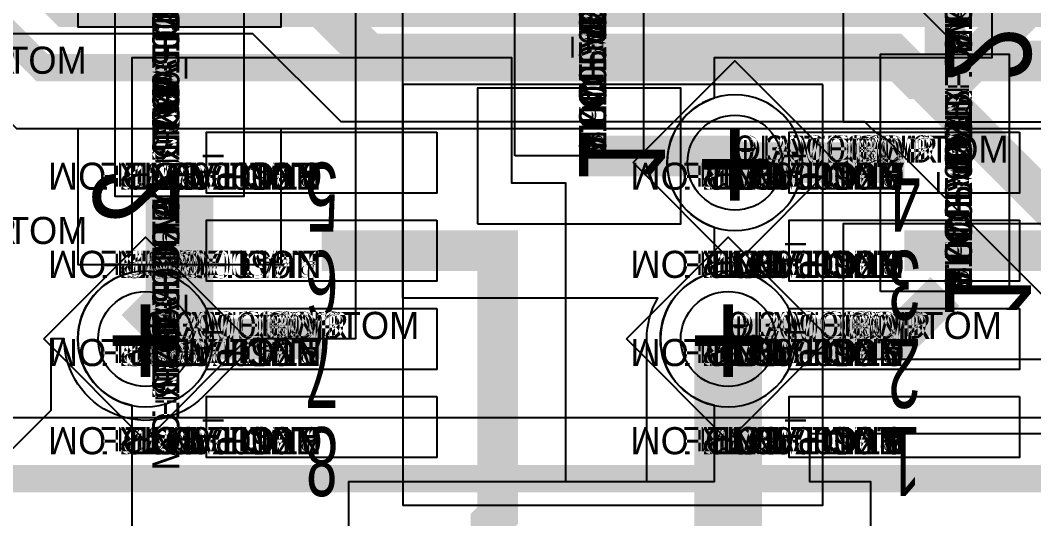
# Model space of a CAD drawing. Extents: x 0 to 323, y 0 to 320.
# Drawn here: x 78.19 to 85.67, y 230.63 to 234.3 of the extents above; entities that cross this region are included whole.
import ezdxf
from ezdxf.enums import TextEntityAlignment as Align

# ---------------------------------------------------------------- set-up
doc = ezdxf.new("R2010")
doc.units = 0
doc.header["$MEASUREMENT"] = 0
doc.layers.get('0').update_dxf_attribs({"linetype": 'CONTINUOUS'})
for name, color, linetype in [('CDN_FIGURES', 7, 'CONTINUOUS'), ('ETCH_BOTTOM', 7, 'CONTINUOUS'), ('ETCH_GND', 3, 'CONTINUOUS'), ('ETCH_INT1', 4, 'CONTINUOUS'), ('ETCH_INT2', 5, 'CONTINUOUS'), ('ETCH_PWR', 6, 'CONTINUOUS'), ('ETCH_TOP', 2, 'CONTINUOUS'), ('MANUFACTURING_NCLEGEND-1-6', 8, 'CONTINUOUS'), ('PACKAGE_GEOMETRY_ASSEMBLY_TOP', 11, 'CONTINUOUS'), ('PACKAGE_GEOMETRY_PIN_NUMBER', 9, 'CONTINUOUS')]:
    doc.layers.add(name, color=color, linetype=linetype)

# ---------------------------------------------------------------- blocks, each defined once
blk = doc.blocks.new('PAD_INFO')
for tag in ['SHAPE_TYPE', 'PAD_HEIGHT', 'PAD_LAYER', 'PAD_TYPE', 'PAD_WIDTH']:
    blk.add_attdef(tag, (0, 0), '', height=0.2)
at = {"flags": 2}
blk.add_attdef('CDN_TYPE', (0, 0), '', height=0.2, dxfattribs=at)
blk = doc.blocks.new('DRILL_INFO')
at = {"flags": 2}
blk.add_attdef('CDN_TYPE', (0, 0), '', height=0.2, dxfattribs=at)
for tag in ['FSHAPE', 'FCHAR', 'DRILL_HEIGHT', 'DIAMETER', 'PLATED', 'DRILL_WIDTH']:
    blk.add_attdef(tag, (0, 0), '', height=0.2)
blk = doc.blocks.new('VIA0700X0300')
at = {"layer": 'ETCH_BOTTOM'}
blk.add_circle((0, 0), 0.35, dxfattribs=at)
at = {"layer": 'ETCH_GND'}
blk.add_circle((0, 0), 0.35, dxfattribs=at)
at = {"layer": 'ETCH_INT1'}
blk.add_circle((0, 0), 0.35, dxfattribs=at)
at = {"layer": 'ETCH_INT2'}
blk.add_circle((0, 0), 0.35, dxfattribs=at)
at = {"layer": 'ETCH_PWR'}
blk.add_circle((0, 0), 0.35, dxfattribs=at)
at = {"layer": 'ETCH_TOP'}
blk.add_circle((0, 0), 0.35, dxfattribs=at)
ref = blk.add_blockref('PAD_INFO', (0, 0))
ref.add_attrib('PAD_LAYER', 'ETCH_TOP', (0, 0), dxfattribs={"height": 0.2})
ref.add_attrib('SHAPE_TYPE', 'NULL', (0, 0), dxfattribs={"height": 0.2})
ref.add_attrib('PAD_TYPE', 'ANTIPAD', (0, 0), dxfattribs={"height": 0.2})
ref.add_attrib('PAD_WIDTH', '0.000000', (0, 0), dxfattribs={"height": 0.2})
ref.add_attrib('PAD_HEIGHT', '0.000000', (0, 0), dxfattribs={"height": 0.2})
ref = blk.add_blockref('PAD_INFO', (0, 0))
ref.add_attrib('PAD_LAYER', 'ETCH_GND', (0, 0), dxfattribs={"height": 0.2})
ref.add_attrib('SHAPE_TYPE', 'NULL', (0, 0), dxfattribs={"height": 0.2})
ref.add_attrib('PAD_TYPE', 'ANTIPAD', (0, 0), dxfattribs={"height": 0.2})
ref.add_attrib('PAD_WIDTH', '0.000000', (0, 0), dxfattribs={"height": 0.2})
ref.add_attrib('PAD_HEIGHT', '0.000000', (0, 0), dxfattribs={"height": 0.2})
ref = blk.add_blockref('PAD_INFO', (0, 0))
ref.add_attrib('PAD_LAYER', 'ETCH_INT1', (0, 0), dxfattribs={"height": 0.2})
ref.add_attrib('SHAPE_TYPE', 'NULL', (0, 0), dxfattribs={"height": 0.2})
ref.add_attrib('PAD_TYPE', 'ANTIPAD', (0, 0), dxfattribs={"height": 0.2})
ref.add_attrib('PAD_WIDTH', '0.000000', (0, 0), dxfattribs={"height": 0.2})
ref.add_attrib('PAD_HEIGHT', '0.000000', (0, 0), dxfattribs={"height": 0.2})
ref = blk.add_blockref('PAD_INFO', (0, 0))
ref.add_attrib('PAD_LAYER', 'ETCH_INT2', (0, 0), dxfattribs={"height": 0.2})
ref.add_attrib('SHAPE_TYPE', 'NULL', (0, 0), dxfattribs={"height": 0.2})
ref.add_attrib('PAD_TYPE', 'ANTIPAD', (0, 0), dxfattribs={"height": 0.2})
ref.add_attrib('PAD_WIDTH', '0.000000', (0, 0), dxfattribs={"height": 0.2})
ref.add_attrib('PAD_HEIGHT', '0.000000', (0, 0), dxfattribs={"height": 0.2})
ref = blk.add_blockref('PAD_INFO', (0, 0))
ref.add_attrib('PAD_LAYER', 'ETCH_PWR', (0, 0), dxfattribs={"height": 0.2})
ref.add_attrib('SHAPE_TYPE', 'NULL', (0, 0), dxfattribs={"height": 0.2})
ref.add_attrib('PAD_TYPE', 'ANTIPAD', (0, 0), dxfattribs={"height": 0.2})
ref.add_attrib('PAD_WIDTH', '0.000000', (0, 0), dxfattribs={"height": 0.2})
ref.add_attrib('PAD_HEIGHT', '0.000000', (0, 0), dxfattribs={"height": 0.2})
ref = blk.add_blockref('PAD_INFO', (0, 0))
ref.add_attrib('PAD_LAYER', 'ETCH_BOTTOM', (0, 0), dxfattribs={"height": 0.2})
ref.add_attrib('SHAPE_TYPE', 'NULL', (0, 0), dxfattribs={"height": 0.2})
ref.add_attrib('PAD_TYPE', 'ANTIPAD', (0, 0), dxfattribs={"height": 0.2})
ref.add_attrib('PAD_WIDTH', '0.000000', (0, 0), dxfattribs={"height": 0.2})
ref.add_attrib('PAD_HEIGHT', '0.000000', (0, 0), dxfattribs={"height": 0.2})
ref = blk.add_blockref('PAD_INFO', (0, 0))
ref.add_attrib('PAD_LAYER', 'ETCH_TOP', (0, 0), dxfattribs={"height": 0.2})
ref.add_attrib('SHAPE_TYPE', 'NULL', (0, 0), dxfattribs={"height": 0.2})
ref.add_attrib('PAD_TYPE', 'THERMAL', (0, 0), dxfattribs={"height": 0.2})
ref.add_attrib('PAD_WIDTH', '0.000000', (0, 0), dxfattribs={"height": 0.2})
ref.add_attrib('PAD_HEIGHT', '0.000000', (0, 0), dxfattribs={"height": 0.2})
ref = blk.add_blockref('PAD_INFO', (0, 0))
ref.add_attrib('PAD_LAYER', 'ETCH_GND', (0, 0), dxfattribs={"height": 0.2})
ref.add_attrib('SHAPE_TYPE', 'NULL', (0, 0), dxfattribs={"height": 0.2})
ref.add_attrib('PAD_TYPE', 'THERMAL', (0, 0), dxfattribs={"height": 0.2})
ref.add_attrib('PAD_WIDTH', '0.000000', (0, 0), dxfattribs={"height": 0.2})
ref.add_attrib('PAD_HEIGHT', '0.000000', (0, 0), dxfattribs={"height": 0.2})
ref = blk.add_blockref('PAD_INFO', (0, 0))
ref.add_attrib('PAD_LAYER', 'ETCH_INT1', (0, 0), dxfattribs={"height": 0.2})
ref.add_attrib('SHAPE_TYPE', 'NULL', (0, 0), dxfattribs={"height": 0.2})
ref.add_attrib('PAD_TYPE', 'THERMAL', (0, 0), dxfattribs={"height": 0.2})
ref.add_attrib('PAD_WIDTH', '0.000000', (0, 0), dxfattribs={"height": 0.2})
ref.add_attrib('PAD_HEIGHT', '0.000000', (0, 0), dxfattribs={"height": 0.2})
ref = blk.add_blockref('PAD_INFO', (0, 0))
ref.add_attrib('PAD_LAYER', 'ETCH_INT2', (0, 0), dxfattribs={"height": 0.2})
ref.add_attrib('SHAPE_TYPE', 'NULL', (0, 0), dxfattribs={"height": 0.2})
ref.add_attrib('PAD_TYPE', 'THERMAL', (0, 0), dxfattribs={"height": 0.2})
ref.add_attrib('PAD_WIDTH', '0.000000', (0, 0), dxfattribs={"height": 0.2})
ref.add_attrib('PAD_HEIGHT', '0.000000', (0, 0), dxfattribs={"height": 0.2})
ref = blk.add_blockref('PAD_INFO', (0, 0))
ref.add_attrib('PAD_LAYER', 'ETCH_PWR', (0, 0), dxfattribs={"height": 0.2})
ref.add_attrib('SHAPE_TYPE', 'NULL', (0, 0), dxfattribs={"height": 0.2})
ref.add_attrib('PAD_TYPE', 'THERMAL', (0, 0), dxfattribs={"height": 0.2})
ref.add_attrib('PAD_WIDTH', '0.000000', (0, 0), dxfattribs={"height": 0.2})
ref.add_attrib('PAD_HEIGHT', '0.000000', (0, 0), dxfattribs={"height": 0.2})
ref = blk.add_blockref('PAD_INFO', (0, 0))
ref.add_attrib('PAD_LAYER', 'ETCH_BOTTOM', (0, 0), dxfattribs={"height": 0.2})
ref.add_attrib('SHAPE_TYPE', 'NULL', (0, 0), dxfattribs={"height": 0.2})
ref.add_attrib('PAD_TYPE', 'THERMAL', (0, 0), dxfattribs={"height": 0.2})
ref.add_attrib('PAD_WIDTH', '0.000000', (0, 0), dxfattribs={"height": 0.2})
ref.add_attrib('PAD_HEIGHT', '0.000000', (0, 0), dxfattribs={"height": 0.2})
ref = blk.add_blockref('PAD_INFO', (0, 0))
ref.add_attrib('PAD_LAYER', 'ETCH_TOP', (0, 0), dxfattribs={"height": 0.2})
ref.add_attrib('SHAPE_TYPE', 'CIRCLE', (0, 0), dxfattribs={"height": 0.2})
ref.add_attrib('PAD_TYPE', 'REGULAR', (0, 0), dxfattribs={"height": 0.2})
ref.add_attrib('PAD_WIDTH', '0.700000', (0, 0), dxfattribs={"height": 0.2})
ref.add_attrib('PAD_HEIGHT', '0.700000', (0, 0), dxfattribs={"height": 0.2})
ref = blk.add_blockref('PAD_INFO', (0, 0))
ref.add_attrib('PAD_LAYER', 'ETCH_GND', (0, 0), dxfattribs={"height": 0.2})
ref.add_attrib('SHAPE_TYPE', 'CIRCLE', (0, 0), dxfattribs={"height": 0.2})
ref.add_attrib('PAD_TYPE', 'REGULAR', (0, 0), dxfattribs={"height": 0.2})
ref.add_attrib('PAD_WIDTH', '0.700000', (0, 0), dxfattribs={"height": 0.2})
ref.add_attrib('PAD_HEIGHT', '0.700000', (0, 0), dxfattribs={"height": 0.2})
ref = blk.add_blockref('PAD_INFO', (0, 0))
ref.add_attrib('PAD_LAYER', 'ETCH_INT1', (0, 0), dxfattribs={"height": 0.2})
ref.add_attrib('SHAPE_TYPE', 'CIRCLE', (0, 0), dxfattribs={"height": 0.2})
ref.add_attrib('PAD_TYPE', 'REGULAR', (0, 0), dxfattribs={"height": 0.2})
ref.add_attrib('PAD_WIDTH', '0.700000', (0, 0), dxfattribs={"height": 0.2})
ref.add_attrib('PAD_HEIGHT', '0.700000', (0, 0), dxfattribs={"height": 0.2})
ref = blk.add_blockref('PAD_INFO', (0, 0))
ref.add_attrib('PAD_LAYER', 'ETCH_INT2', (0, 0), dxfattribs={"height": 0.2})
ref.add_attrib('SHAPE_TYPE', 'CIRCLE', (0, 0), dxfattribs={"height": 0.2})
ref.add_attrib('PAD_TYPE', 'REGULAR', (0, 0), dxfattribs={"height": 0.2})
ref.add_attrib('PAD_WIDTH', '0.700000', (0, 0), dxfattribs={"height": 0.2})
ref.add_attrib('PAD_HEIGHT', '0.700000', (0, 0), dxfattribs={"height": 0.2})
ref = blk.add_blockref('PAD_INFO', (0, 0))
ref.add_attrib('PAD_LAYER', 'ETCH_PWR', (0, 0), dxfattribs={"height": 0.2})
ref.add_attrib('SHAPE_TYPE', 'CIRCLE', (0, 0), dxfattribs={"height": 0.2})
ref.add_attrib('PAD_TYPE', 'REGULAR', (0, 0), dxfattribs={"height": 0.2})
ref.add_attrib('PAD_WIDTH', '0.700000', (0, 0), dxfattribs={"height": 0.2})
ref.add_attrib('PAD_HEIGHT', '0.700000', (0, 0), dxfattribs={"height": 0.2})
ref = blk.add_blockref('PAD_INFO', (0, 0))
ref.add_attrib('PAD_LAYER', 'ETCH_BOTTOM', (0, 0), dxfattribs={"height": 0.2})
ref.add_attrib('SHAPE_TYPE', 'CIRCLE', (0, 0), dxfattribs={"height": 0.2})
ref.add_attrib('PAD_TYPE', 'REGULAR', (0, 0), dxfattribs={"height": 0.2})
ref.add_attrib('PAD_WIDTH', '0.700000', (0, 0), dxfattribs={"height": 0.2})
ref.add_attrib('PAD_HEIGHT', '0.700000', (0, 0), dxfattribs={"height": 0.2})
ref = blk.add_blockref('DRILL_INFO', (0, 0))
ref.add_attrib('DIAMETER', '0.300000', (0, 0), dxfattribs={"height": 0.2})
ref.add_attrib('PLATED', 'PLATED', (0, 0), dxfattribs={"height": 0.2})
ref.add_attrib('FSHAPE', 'DIAMOND', (0, 0), dxfattribs={"height": 0.2})
ref.add_attrib('FCHAR', '+', (0, 0), dxfattribs={"height": 0.2})
ref.add_attrib('DRILL_WIDTH', '1.500000', (0, 0), dxfattribs={"height": 0.2})
ref.add_attrib('DRILL_HEIGHT', '1.500000', (0, 0), dxfattribs={"height": 0.2})
for tag in ['CDN_TYPE', 'PIN']:
    blk.add_attdef(tag, (0, 0), '', height=0.2)
at = {"flags": 2}
for tag in ['PSTKNAME', 'BBV']:
    blk.add_attdef(tag, (0, 0), '', height=0.2, dxfattribs=at)
blk = doc.blocks.new('FIGURE_DIAMOND')
at = {"layer": 'CDN_FIGURES'}
blk.add_lwpolyline([(-0.5, 0), (0, 0.5), (0.5, 0), (0, -0.5)], close=True, dxfattribs=at)
blk = doc.blocks.new('RC1000X1500TS')
at = {"layer": 'ETCH_TOP'}
blk.add_lwpolyline([(-0.5, -0.75), (-0.5, 0.75), (0.5, 0.75), (0.5, -0.75)], close=True, dxfattribs=at)
ref = blk.add_blockref('PAD_INFO', (0, 0))
ref.add_attrib('PAD_LAYER', 'ETCH_TOP', (0, 0), dxfattribs={"height": 0.2})
ref.add_attrib('SHAPE_TYPE', 'NULL', (0, 0), dxfattribs={"height": 0.2})
ref.add_attrib('PAD_TYPE', 'ANTIPAD', (0, 0), dxfattribs={"height": 0.2})
ref.add_attrib('PAD_WIDTH', '0.000000', (0, 0), dxfattribs={"height": 0.2})
ref.add_attrib('PAD_HEIGHT', '0.000000', (0, 0), dxfattribs={"height": 0.2})
ref = blk.add_blockref('PAD_INFO', (0, 0))
ref.add_attrib('PAD_LAYER', 'ETCH_GND', (0, 0), dxfattribs={"height": 0.2})
ref.add_attrib('SHAPE_TYPE', 'NULL', (0, 0), dxfattribs={"height": 0.2})
ref.add_attrib('PAD_TYPE', 'ANTIPAD', (0, 0), dxfattribs={"height": 0.2})
ref.add_attrib('PAD_WIDTH', '0.000000', (0, 0), dxfattribs={"height": 0.2})
ref.add_attrib('PAD_HEIGHT', '0.000000', (0, 0), dxfattribs={"height": 0.2})
ref = blk.add_blockref('PAD_INFO', (0, 0))
ref.add_attrib('PAD_LAYER', 'ETCH_INT1', (0, 0), dxfattribs={"height": 0.2})
ref.add_attrib('SHAPE_TYPE', 'NULL', (0, 0), dxfattribs={"height": 0.2})
ref.add_attrib('PAD_TYPE', 'ANTIPAD', (0, 0), dxfattribs={"height": 0.2})
ref.add_attrib('PAD_WIDTH', '0.000000', (0, 0), dxfattribs={"height": 0.2})
ref.add_attrib('PAD_HEIGHT', '0.000000', (0, 0), dxfattribs={"height": 0.2})
ref = blk.add_blockref('PAD_INFO', (0, 0))
ref.add_attrib('PAD_LAYER', 'ETCH_INT2', (0, 0), dxfattribs={"height": 0.2})
ref.add_attrib('SHAPE_TYPE', 'NULL', (0, 0), dxfattribs={"height": 0.2})
ref.add_attrib('PAD_TYPE', 'ANTIPAD', (0, 0), dxfattribs={"height": 0.2})
ref.add_attrib('PAD_WIDTH', '0.000000', (0, 0), dxfattribs={"height": 0.2})
ref.add_attrib('PAD_HEIGHT', '0.000000', (0, 0), dxfattribs={"height": 0.2})
ref = blk.add_blockref('PAD_INFO', (0, 0))
ref.add_attrib('PAD_LAYER', 'ETCH_PWR', (0, 0), dxfattribs={"height": 0.2})
ref.add_attrib('SHAPE_TYPE', 'NULL', (0, 0), dxfattribs={"height": 0.2})
ref.add_attrib('PAD_TYPE', 'ANTIPAD', (0, 0), dxfattribs={"height": 0.2})
ref.add_attrib('PAD_WIDTH', '0.000000', (0, 0), dxfattribs={"height": 0.2})
ref.add_attrib('PAD_HEIGHT', '0.000000', (0, 0), dxfattribs={"height": 0.2})
ref = blk.add_blockref('PAD_INFO', (0, 0))
ref.add_attrib('PAD_LAYER', 'ETCH_BOTTOM', (0, 0), dxfattribs={"height": 0.2})
ref.add_attrib('SHAPE_TYPE', 'NULL', (0, 0), dxfattribs={"height": 0.2})
ref.add_attrib('PAD_TYPE', 'ANTIPAD', (0, 0), dxfattribs={"height": 0.2})
ref.add_attrib('PAD_WIDTH', '0.000000', (0, 0), dxfattribs={"height": 0.2})
ref.add_attrib('PAD_HEIGHT', '0.000000', (0, 0), dxfattribs={"height": 0.2})
ref = blk.add_blockref('PAD_INFO', (0, 0))
ref.add_attrib('PAD_LAYER', 'ETCH_TOP', (0, 0), dxfattribs={"height": 0.2})
ref.add_attrib('SHAPE_TYPE', 'NULL', (0, 0), dxfattribs={"height": 0.2})
ref.add_attrib('PAD_TYPE', 'THERMAL', (0, 0), dxfattribs={"height": 0.2})
ref.add_attrib('PAD_WIDTH', '0.000000', (0, 0), dxfattribs={"height": 0.2})
ref.add_attrib('PAD_HEIGHT', '0.000000', (0, 0), dxfattribs={"height": 0.2})
ref = blk.add_blockref('PAD_INFO', (0, 0))
ref.add_attrib('PAD_LAYER', 'ETCH_GND', (0, 0), dxfattribs={"height": 0.2})
ref.add_attrib('SHAPE_TYPE', 'NULL', (0, 0), dxfattribs={"height": 0.2})
ref.add_attrib('PAD_TYPE', 'THERMAL', (0, 0), dxfattribs={"height": 0.2})
ref.add_attrib('PAD_WIDTH', '0.000000', (0, 0), dxfattribs={"height": 0.2})
ref.add_attrib('PAD_HEIGHT', '0.000000', (0, 0), dxfattribs={"height": 0.2})
ref = blk.add_blockref('PAD_INFO', (0, 0))
ref.add_attrib('PAD_LAYER', 'ETCH_INT1', (0, 0), dxfattribs={"height": 0.2})
ref.add_attrib('SHAPE_TYPE', 'NULL', (0, 0), dxfattribs={"height": 0.2})
ref.add_attrib('PAD_TYPE', 'THERMAL', (0, 0), dxfattribs={"height": 0.2})
ref.add_attrib('PAD_WIDTH', '0.000000', (0, 0), dxfattribs={"height": 0.2})
ref.add_attrib('PAD_HEIGHT', '0.000000', (0, 0), dxfattribs={"height": 0.2})
ref = blk.add_blockref('PAD_INFO', (0, 0))
ref.add_attrib('PAD_LAYER', 'ETCH_INT2', (0, 0), dxfattribs={"height": 0.2})
ref.add_attrib('SHAPE_TYPE', 'NULL', (0, 0), dxfattribs={"height": 0.2})
ref.add_attrib('PAD_TYPE', 'THERMAL', (0, 0), dxfattribs={"height": 0.2})
ref.add_attrib('PAD_WIDTH', '0.000000', (0, 0), dxfattribs={"height": 0.2})
ref.add_attrib('PAD_HEIGHT', '0.000000', (0, 0), dxfattribs={"height": 0.2})
ref = blk.add_blockref('PAD_INFO', (0, 0))
ref.add_attrib('PAD_LAYER', 'ETCH_PWR', (0, 0), dxfattribs={"height": 0.2})
ref.add_attrib('SHAPE_TYPE', 'NULL', (0, 0), dxfattribs={"height": 0.2})
ref.add_attrib('PAD_TYPE', 'THERMAL', (0, 0), dxfattribs={"height": 0.2})
ref.add_attrib('PAD_WIDTH', '0.000000', (0, 0), dxfattribs={"height": 0.2})
ref.add_attrib('PAD_HEIGHT', '0.000000', (0, 0), dxfattribs={"height": 0.2})
ref = blk.add_blockref('PAD_INFO', (0, 0))
ref.add_attrib('PAD_LAYER', 'ETCH_BOTTOM', (0, 0), dxfattribs={"height": 0.2})
ref.add_attrib('SHAPE_TYPE', 'NULL', (0, 0), dxfattribs={"height": 0.2})
ref.add_attrib('PAD_TYPE', 'THERMAL', (0, 0), dxfattribs={"height": 0.2})
ref.add_attrib('PAD_WIDTH', '0.000000', (0, 0), dxfattribs={"height": 0.2})
ref.add_attrib('PAD_HEIGHT', '0.000000', (0, 0), dxfattribs={"height": 0.2})
ref = blk.add_blockref('PAD_INFO', (0, 0))
ref.add_attrib('PAD_LAYER', 'ETCH_GND', (0, 0), dxfattribs={"height": 0.2})
ref.add_attrib('SHAPE_TYPE', 'NULL', (0, 0), dxfattribs={"height": 0.2})
ref.add_attrib('PAD_TYPE', 'REGULAR', (0, 0), dxfattribs={"height": 0.2})
ref.add_attrib('PAD_WIDTH', '0.000000', (0, 0), dxfattribs={"height": 0.2})
ref.add_attrib('PAD_HEIGHT', '0.000000', (0, 0), dxfattribs={"height": 0.2})
ref = blk.add_blockref('PAD_INFO', (0, 0))
ref.add_attrib('PAD_LAYER', 'ETCH_INT1', (0, 0), dxfattribs={"height": 0.2})
ref.add_attrib('SHAPE_TYPE', 'NULL', (0, 0), dxfattribs={"height": 0.2})
ref.add_attrib('PAD_TYPE', 'REGULAR', (0, 0), dxfattribs={"height": 0.2})
ref.add_attrib('PAD_WIDTH', '0.000000', (0, 0), dxfattribs={"height": 0.2})
ref.add_attrib('PAD_HEIGHT', '0.000000', (0, 0), dxfattribs={"height": 0.2})
ref = blk.add_blockref('PAD_INFO', (0, 0))
ref.add_attrib('PAD_LAYER', 'ETCH_INT2', (0, 0), dxfattribs={"height": 0.2})
ref.add_attrib('SHAPE_TYPE', 'NULL', (0, 0), dxfattribs={"height": 0.2})
ref.add_attrib('PAD_TYPE', 'REGULAR', (0, 0), dxfattribs={"height": 0.2})
ref.add_attrib('PAD_WIDTH', '0.000000', (0, 0), dxfattribs={"height": 0.2})
ref.add_attrib('PAD_HEIGHT', '0.000000', (0, 0), dxfattribs={"height": 0.2})
ref = blk.add_blockref('PAD_INFO', (0, 0))
ref.add_attrib('PAD_LAYER', 'ETCH_PWR', (0, 0), dxfattribs={"height": 0.2})
ref.add_attrib('SHAPE_TYPE', 'NULL', (0, 0), dxfattribs={"height": 0.2})
ref.add_attrib('PAD_TYPE', 'REGULAR', (0, 0), dxfattribs={"height": 0.2})
ref.add_attrib('PAD_WIDTH', '0.000000', (0, 0), dxfattribs={"height": 0.2})
ref.add_attrib('PAD_HEIGHT', '0.000000', (0, 0), dxfattribs={"height": 0.2})
ref = blk.add_blockref('PAD_INFO', (0, 0))
ref.add_attrib('PAD_LAYER', 'ETCH_BOTTOM', (0, 0), dxfattribs={"height": 0.2})
ref.add_attrib('SHAPE_TYPE', 'NULL', (0, 0), dxfattribs={"height": 0.2})
ref.add_attrib('PAD_TYPE', 'REGULAR', (0, 0), dxfattribs={"height": 0.2})
ref.add_attrib('PAD_WIDTH', '0.000000', (0, 0), dxfattribs={"height": 0.2})
ref.add_attrib('PAD_HEIGHT', '0.000000', (0, 0), dxfattribs={"height": 0.2})
ref = blk.add_blockref('DRILL_INFO', (0, 0))
ref.add_attrib('DIAMETER', '0.000000', (0, 0), dxfattribs={"height": 0.2})
ref.add_attrib('PLATED', 'PLATED', (0, 0), dxfattribs={"height": 0.2})
ref.add_attrib('FSHAPE', 'NULL', (0, 0), dxfattribs={"height": 0.2})
ref.add_attrib('DRILL_WIDTH', '0.000000', (0, 0), dxfattribs={"height": 0.2})
ref.add_attrib('DRILL_HEIGHT', '0.000000', (0, 0), dxfattribs={"height": 0.2})
ref = blk.add_blockref('PAD_INFO', (0, 0))
ref.add_attrib('PAD_LAYER', 'ETCH_TOP', (0, 0), dxfattribs={"height": 0.2})
ref.add_attrib('SHAPE_TYPE', 'RECTANGLE', (0, 0), dxfattribs={"height": 0.2})
ref.add_attrib('PAD_TYPE', 'REGULAR', (0, 0), dxfattribs={"height": 0.2})
ref.add_attrib('PAD_WIDTH', '1.000000', (0, 0), dxfattribs={"height": 0.2})
ref.add_attrib('PAD_HEIGHT', '1.500000', (0, 0), dxfattribs={"height": 0.2})
for tag in ['CDN_TYPE', 'PIN']:
    blk.add_attdef(tag, (0, 0), '', height=0.2)
at = {"flags": 2}
for tag in ['PSTKNAME', 'BBV']:
    blk.add_attdef(tag, (0, 0), '', height=0.2, dxfattribs=at)
blk = doc.blocks.new('F56')
at = {"layer": 'PACKAGE_GEOMETRY_ASSEMBLY_TOP'}
blk.add_lwpolyline([(0, -0.475), (1.75, -0.475), (1.75, 0.475), (0, 0.475)], close=True, dxfattribs=at)
at = {"layer": 'ETCH_TOP'}
ref = blk.add_blockref('RC1000X1500TS', (0, 0), dxfattribs=at)
ref.add_attrib('CDN_TYPE', 'PIN', (0, 0), dxfattribs={"height": 0.2})
ref.add_attrib('PIN', '1', (0, 0), dxfattribs={"height": 0.2})
ref = blk.add_blockref('RC1000X1500TS', (1.75, 0), dxfattribs=at)
ref.add_attrib('CDN_TYPE', 'PIN', (0, 0), dxfattribs={"height": 0.2})
ref.add_attrib('PIN', '2', (0, 0), dxfattribs={"height": 0.2})
at = {"flags": 2}
for tag in ['SYMBOL_TYPE', 'CDN_TYPE', 'REFDES']:
    blk.add_attdef(tag, (0, 0), '', height=0.2, dxfattribs=at)
blk = doc.blocks.new('RC1700X0450TS_NS')
at = {"layer": 'ETCH_TOP'}
blk.add_lwpolyline([(-0.85, -0.225), (-0.85, 0.225), (0.85, 0.225), (0.85, -0.225)], close=True, dxfattribs=at)
ref = blk.add_blockref('PAD_INFO', (0, 0))
ref.add_attrib('PAD_LAYER', 'ETCH_TOP', (0, 0), dxfattribs={"height": 0.2})
ref.add_attrib('SHAPE_TYPE', 'NULL', (0, 0), dxfattribs={"height": 0.2})
ref.add_attrib('PAD_TYPE', 'ANTIPAD', (0, 0), dxfattribs={"height": 0.2})
ref.add_attrib('PAD_WIDTH', '0.000000', (0, 0), dxfattribs={"height": 0.2})
ref.add_attrib('PAD_HEIGHT', '0.000000', (0, 0), dxfattribs={"height": 0.2})
ref = blk.add_blockref('PAD_INFO', (0, 0))
ref.add_attrib('PAD_LAYER', 'ETCH_GND', (0, 0), dxfattribs={"height": 0.2})
ref.add_attrib('SHAPE_TYPE', 'NULL', (0, 0), dxfattribs={"height": 0.2})
ref.add_attrib('PAD_TYPE', 'ANTIPAD', (0, 0), dxfattribs={"height": 0.2})
ref.add_attrib('PAD_WIDTH', '0.000000', (0, 0), dxfattribs={"height": 0.2})
ref.add_attrib('PAD_HEIGHT', '0.000000', (0, 0), dxfattribs={"height": 0.2})
ref = blk.add_blockref('PAD_INFO', (0, 0))
ref.add_attrib('PAD_LAYER', 'ETCH_INT1', (0, 0), dxfattribs={"height": 0.2})
ref.add_attrib('SHAPE_TYPE', 'NULL', (0, 0), dxfattribs={"height": 0.2})
ref.add_attrib('PAD_TYPE', 'ANTIPAD', (0, 0), dxfattribs={"height": 0.2})
ref.add_attrib('PAD_WIDTH', '0.000000', (0, 0), dxfattribs={"height": 0.2})
ref.add_attrib('PAD_HEIGHT', '0.000000', (0, 0), dxfattribs={"height": 0.2})
ref = blk.add_blockref('PAD_INFO', (0, 0))
ref.add_attrib('PAD_LAYER', 'ETCH_INT2', (0, 0), dxfattribs={"height": 0.2})
ref.add_attrib('SHAPE_TYPE', 'NULL', (0, 0), dxfattribs={"height": 0.2})
ref.add_attrib('PAD_TYPE', 'ANTIPAD', (0, 0), dxfattribs={"height": 0.2})
ref.add_attrib('PAD_WIDTH', '0.000000', (0, 0), dxfattribs={"height": 0.2})
ref.add_attrib('PAD_HEIGHT', '0.000000', (0, 0), dxfattribs={"height": 0.2})
ref = blk.add_blockref('PAD_INFO', (0, 0))
ref.add_attrib('PAD_LAYER', 'ETCH_PWR', (0, 0), dxfattribs={"height": 0.2})
ref.add_attrib('SHAPE_TYPE', 'NULL', (0, 0), dxfattribs={"height": 0.2})
ref.add_attrib('PAD_TYPE', 'ANTIPAD', (0, 0), dxfattribs={"height": 0.2})
ref.add_attrib('PAD_WIDTH', '0.000000', (0, 0), dxfattribs={"height": 0.2})
ref.add_attrib('PAD_HEIGHT', '0.000000', (0, 0), dxfattribs={"height": 0.2})
ref = blk.add_blockref('PAD_INFO', (0, 0))
ref.add_attrib('PAD_LAYER', 'ETCH_BOTTOM', (0, 0), dxfattribs={"height": 0.2})
ref.add_attrib('SHAPE_TYPE', 'NULL', (0, 0), dxfattribs={"height": 0.2})
ref.add_attrib('PAD_TYPE', 'ANTIPAD', (0, 0), dxfattribs={"height": 0.2})
ref.add_attrib('PAD_WIDTH', '0.000000', (0, 0), dxfattribs={"height": 0.2})
ref.add_attrib('PAD_HEIGHT', '0.000000', (0, 0), dxfattribs={"height": 0.2})
ref = blk.add_blockref('PAD_INFO', (0, 0))
ref.add_attrib('PAD_LAYER', 'ETCH_TOP', (0, 0), dxfattribs={"height": 0.2})
ref.add_attrib('SHAPE_TYPE', 'NULL', (0, 0), dxfattribs={"height": 0.2})
ref.add_attrib('PAD_TYPE', 'THERMAL', (0, 0), dxfattribs={"height": 0.2})
ref.add_attrib('PAD_WIDTH', '0.000000', (0, 0), dxfattribs={"height": 0.2})
ref.add_attrib('PAD_HEIGHT', '0.000000', (0, 0), dxfattribs={"height": 0.2})
ref = blk.add_blockref('PAD_INFO', (0, 0))
ref.add_attrib('PAD_LAYER', 'ETCH_GND', (0, 0), dxfattribs={"height": 0.2})
ref.add_attrib('SHAPE_TYPE', 'NULL', (0, 0), dxfattribs={"height": 0.2})
ref.add_attrib('PAD_TYPE', 'THERMAL', (0, 0), dxfattribs={"height": 0.2})
ref.add_attrib('PAD_WIDTH', '0.000000', (0, 0), dxfattribs={"height": 0.2})
ref.add_attrib('PAD_HEIGHT', '0.000000', (0, 0), dxfattribs={"height": 0.2})
ref = blk.add_blockref('PAD_INFO', (0, 0))
ref.add_attrib('PAD_LAYER', 'ETCH_INT1', (0, 0), dxfattribs={"height": 0.2})
ref.add_attrib('SHAPE_TYPE', 'NULL', (0, 0), dxfattribs={"height": 0.2})
ref.add_attrib('PAD_TYPE', 'THERMAL', (0, 0), dxfattribs={"height": 0.2})
ref.add_attrib('PAD_WIDTH', '0.000000', (0, 0), dxfattribs={"height": 0.2})
ref.add_attrib('PAD_HEIGHT', '0.000000', (0, 0), dxfattribs={"height": 0.2})
ref = blk.add_blockref('PAD_INFO', (0, 0))
ref.add_attrib('PAD_LAYER', 'ETCH_INT2', (0, 0), dxfattribs={"height": 0.2})
ref.add_attrib('SHAPE_TYPE', 'NULL', (0, 0), dxfattribs={"height": 0.2})
ref.add_attrib('PAD_TYPE', 'THERMAL', (0, 0), dxfattribs={"height": 0.2})
ref.add_attrib('PAD_WIDTH', '0.000000', (0, 0), dxfattribs={"height": 0.2})
ref.add_attrib('PAD_HEIGHT', '0.000000', (0, 0), dxfattribs={"height": 0.2})
ref = blk.add_blockref('PAD_INFO', (0, 0))
ref.add_attrib('PAD_LAYER', 'ETCH_PWR', (0, 0), dxfattribs={"height": 0.2})
ref.add_attrib('SHAPE_TYPE', 'NULL', (0, 0), dxfattribs={"height": 0.2})
ref.add_attrib('PAD_TYPE', 'THERMAL', (0, 0), dxfattribs={"height": 0.2})
ref.add_attrib('PAD_WIDTH', '0.000000', (0, 0), dxfattribs={"height": 0.2})
ref.add_attrib('PAD_HEIGHT', '0.000000', (0, 0), dxfattribs={"height": 0.2})
ref = blk.add_blockref('PAD_INFO', (0, 0))
ref.add_attrib('PAD_LAYER', 'ETCH_BOTTOM', (0, 0), dxfattribs={"height": 0.2})
ref.add_attrib('SHAPE_TYPE', 'NULL', (0, 0), dxfattribs={"height": 0.2})
ref.add_attrib('PAD_TYPE', 'THERMAL', (0, 0), dxfattribs={"height": 0.2})
ref.add_attrib('PAD_WIDTH', '0.000000', (0, 0), dxfattribs={"height": 0.2})
ref.add_attrib('PAD_HEIGHT', '0.000000', (0, 0), dxfattribs={"height": 0.2})
ref = blk.add_blockref('PAD_INFO', (0, 0))
ref.add_attrib('PAD_LAYER', 'ETCH_TOP', (0, 0), dxfattribs={"height": 0.2})
ref.add_attrib('SHAPE_TYPE', 'RECTANGLE', (0, 0), dxfattribs={"height": 0.2})
ref.add_attrib('PAD_TYPE', 'REGULAR', (0, 0), dxfattribs={"height": 0.2})
ref.add_attrib('PAD_WIDTH', '1.700000', (0, 0), dxfattribs={"height": 0.2})
ref.add_attrib('PAD_HEIGHT', '0.450000', (0, 0), dxfattribs={"height": 0.2})
ref = blk.add_blockref('PAD_INFO', (0, 0))
ref.add_attrib('PAD_LAYER', 'ETCH_GND', (0, 0), dxfattribs={"height": 0.2})
ref.add_attrib('SHAPE_TYPE', 'NULL', (0, 0), dxfattribs={"height": 0.2})
ref.add_attrib('PAD_TYPE', 'REGULAR', (0, 0), dxfattribs={"height": 0.2})
ref.add_attrib('PAD_WIDTH', '0.000000', (0, 0), dxfattribs={"height": 0.2})
ref.add_attrib('PAD_HEIGHT', '0.000000', (0, 0), dxfattribs={"height": 0.2})
ref = blk.add_blockref('PAD_INFO', (0, 0))
ref.add_attrib('PAD_LAYER', 'ETCH_INT1', (0, 0), dxfattribs={"height": 0.2})
ref.add_attrib('SHAPE_TYPE', 'NULL', (0, 0), dxfattribs={"height": 0.2})
ref.add_attrib('PAD_TYPE', 'REGULAR', (0, 0), dxfattribs={"height": 0.2})
ref.add_attrib('PAD_WIDTH', '0.000000', (0, 0), dxfattribs={"height": 0.2})
ref.add_attrib('PAD_HEIGHT', '0.000000', (0, 0), dxfattribs={"height": 0.2})
ref = blk.add_blockref('PAD_INFO', (0, 0))
ref.add_attrib('PAD_LAYER', 'ETCH_INT2', (0, 0), dxfattribs={"height": 0.2})
ref.add_attrib('SHAPE_TYPE', 'NULL', (0, 0), dxfattribs={"height": 0.2})
ref.add_attrib('PAD_TYPE', 'REGULAR', (0, 0), dxfattribs={"height": 0.2})
ref.add_attrib('PAD_WIDTH', '0.000000', (0, 0), dxfattribs={"height": 0.2})
ref.add_attrib('PAD_HEIGHT', '0.000000', (0, 0), dxfattribs={"height": 0.2})
ref = blk.add_blockref('PAD_INFO', (0, 0))
ref.add_attrib('PAD_LAYER', 'ETCH_PWR', (0, 0), dxfattribs={"height": 0.2})
ref.add_attrib('SHAPE_TYPE', 'NULL', (0, 0), dxfattribs={"height": 0.2})
ref.add_attrib('PAD_TYPE', 'REGULAR', (0, 0), dxfattribs={"height": 0.2})
ref.add_attrib('PAD_WIDTH', '0.000000', (0, 0), dxfattribs={"height": 0.2})
ref.add_attrib('PAD_HEIGHT', '0.000000', (0, 0), dxfattribs={"height": 0.2})
ref = blk.add_blockref('PAD_INFO', (0, 0))
ref.add_attrib('PAD_LAYER', 'ETCH_BOTTOM', (0, 0), dxfattribs={"height": 0.2})
ref.add_attrib('SHAPE_TYPE', 'NULL', (0, 0), dxfattribs={"height": 0.2})
ref.add_attrib('PAD_TYPE', 'REGULAR', (0, 0), dxfattribs={"height": 0.2})
ref.add_attrib('PAD_WIDTH', '0.000000', (0, 0), dxfattribs={"height": 0.2})
ref.add_attrib('PAD_HEIGHT', '0.000000', (0, 0), dxfattribs={"height": 0.2})
ref = blk.add_blockref('DRILL_INFO', (0, 0))
ref.add_attrib('DIAMETER', '0.000000', (0, 0), dxfattribs={"height": 0.2})
ref.add_attrib('PLATED', 'PLATED', (0, 0), dxfattribs={"height": 0.2})
ref.add_attrib('FSHAPE', 'NULL', (0, 0), dxfattribs={"height": 0.2})
ref.add_attrib('DRILL_WIDTH', '0.000000', (0, 0), dxfattribs={"height": 0.2})
ref.add_attrib('DRILL_HEIGHT', '0.000000', (0, 0), dxfattribs={"height": 0.2})
for tag in ['CDN_TYPE', 'PIN']:
    blk.add_attdef(tag, (0, 0), '', height=0.2)
at = {"flags": 2}
for tag in ['PSTKNAME', 'BBV']:
    blk.add_attdef(tag, (0, 0), '', height=0.2, dxfattribs=at)
blk = doc.blocks.new('F28')
at = {"layer": 'PACKAGE_GEOMETRY_ASSEMBLY_TOP'}
blk.add_lwpolyline([(0.6, -2.525), (3.7, -2.525), (3.7, 0.575), (0.6, 0.575)], close=True, dxfattribs=at)
at = {"layer": 'ETCH_TOP'}
ref = blk.add_blockref('RC1700X0450TS_NS', (0, 0), dxfattribs=at)
ref.add_attrib('CDN_TYPE', 'PIN', (0, 0), dxfattribs={"height": 0.2})
ref.add_attrib('PIN', '1', (0, 0), dxfattribs={"height": 0.2})
ref = blk.add_blockref('RC1700X0450TS_NS', (4.3, 0), dxfattribs=at)
ref.add_attrib('CDN_TYPE', 'PIN', (0, 0), dxfattribs={"height": 0.2})
ref.add_attrib('PIN', '8', (0, 0), dxfattribs={"height": 0.2})
ref = blk.add_blockref('RC1700X0450TS_NS', (0, -1.3), dxfattribs=at)
ref.add_attrib('CDN_TYPE', 'PIN', (0, 0), dxfattribs={"height": 0.2})
ref.add_attrib('PIN', '3', (0, 0), dxfattribs={"height": 0.2})
ref = blk.add_blockref('RC1700X0450TS_NS', (0, -0.65), dxfattribs=at)
ref.add_attrib('CDN_TYPE', 'PIN', (0, 0), dxfattribs={"height": 0.2})
ref.add_attrib('PIN', '2', (0, 0), dxfattribs={"height": 0.2})
ref = blk.add_blockref('RC1700X0450TS_NS', (0, -1.95), dxfattribs=at)
ref.add_attrib('CDN_TYPE', 'PIN', (0, 0), dxfattribs={"height": 0.2})
ref.add_attrib('PIN', '4', (0, 0), dxfattribs={"height": 0.2})
ref = blk.add_blockref('RC1700X0450TS_NS', (4.3, -1.95), dxfattribs=at)
ref.add_attrib('CDN_TYPE', 'PIN', (0, 0), dxfattribs={"height": 0.2})
ref.add_attrib('PIN', '5', (0, 0), dxfattribs={"height": 0.2})
ref = blk.add_blockref('RC1700X0450TS_NS', (4.3, -1.3), dxfattribs=at)
ref.add_attrib('CDN_TYPE', 'PIN', (0, 0), dxfattribs={"height": 0.2})
ref.add_attrib('PIN', '6', (0, 0), dxfattribs={"height": 0.2})
ref = blk.add_blockref('RC1700X0450TS_NS', (4.3, -0.65), dxfattribs=at)
ref.add_attrib('CDN_TYPE', 'PIN', (0, 0), dxfattribs={"height": 0.2})
ref.add_attrib('PIN', '7', (0, 0), dxfattribs={"height": 0.2})
at = {"flags": 2}
for tag in ['SYMBOL_TYPE', 'CDN_TYPE', 'REFDES']:
    blk.add_attdef(tag, (0, 0), '', height=0.2, dxfattribs=at)

msp = doc.modelspace()

# ---------------------------------------------------------------- linework, layer by layer
at = {"layer": 'ETCH_BOTTOM'}
for points, format in [([(85.0126, 234.0555, 0.3, 0.3, 0), (85.0126, 234.9555, 0.3, 0.3, 0)], "xyseb"), ([(80.6125, 230.1713), (80.6125, 230.9056), (82.8125, 230.9056), (82.8125, 231.9555, -0.131577), (82.8928, 232.2554), (81.0125, 232.2554), (81.0125, 234.5431, -0.30157), (80.6627, 235.0407), (80.6627, 231.9554), (79.9081, 231.9554, -0.089114), (79.7869, 231.7812), (79.5369, 231.5312, -0.668118), (78.5125, 231.9554), (78.4127, 231.9554), (78.4127, 231.4291), (74.0888, 227.1052)], "xyb"), ([(85.0126, 234.0555, 0.2, 0.2, 0), (86.3634, 234.0555, 0.2, 0.2, 0)], "xyseb"), ([(82.3126, 233.3055, 0.3, 0.3, 0), (83.4126, 233.3055, 0.3, 0.3, 0), (83.4626, 233.2555, 0.3, 0.3, 0)], "xyseb"), ([(79.3626, 233.0055, 0.5, 0.5, 0), (79.3626, 232.2055, 0.5, 0.5, 0), (79.1126, 231.9555, 0.5, 0.5, 0)], "xyseb"), ([(83.4126, 231.9555, 0.3, 0.3, 0), (84.6626, 231.9555, 0.3, 0.3, 0), (85.0126, 232.3055, 0.3, 0.3, 0)], "xyseb"), ([(83.4126, 229.6055, 0.5, 0.5, 0), (83.4126, 231.9555, 0.5, 0.5, 0)], "xyseb"), ([(86.3127, 231.2554), (84.0127, 231.2554), (84.0127, 230.9056), (84.4627, 230.9056), (84.4627, 230.2056, -0.999833)], "xyb")]:
    msp.add_lwpolyline(points, format=format, dxfattribs=at)
at = {"layer": 'ETCH_GND'}
for points in [[(83.9627, 233.2555, 1), (82.9625, 233.2555, 1)], [(79.6127, 231.9555, 1), (78.6125, 231.9555, 1)], [(83.9127, 231.9555, 1), (82.9125, 231.9555, 1)]]:
    msp.add_lwpolyline(points, format="xyb", close=True, dxfattribs=at)
at = {"layer": 'ETCH_INT1'}
for points, format in [([(99.4983, 234.3555, 0.2, 0.2, 0), (78.514, 234.3555, 0.2, 0.2, 0), (77.954, 234.9155, 0.2, 0.2, 0), (75.8869, 234.9155, 0.2, 0.2, 0), (74.2819, 233.3105, 0.2, 0.2, 0), (63.4219, 233.3105, 0.2, 0.2, 0), (61.8549, 234.8775, 0.2, 0.2, 0), (50.5203, 234.8775, 0.2, 0.2, 0), (50.0483, 234.4055, 0.2, 0.2, 0), (26.6469, 234.4055, 0.2, 0.2, 0), (26.2119, 234.8405, 0.2, 0.2, 0), (20.1333, 234.8405, 0.2, 0.2, 0), (19.1683, 233.8755, 0.2, 0.2, 0), (9.9426, 233.8755, 0.2, 0.2, 0), (8.9926, 232.9255, 0.2, 0.2, 0)], "xyseb"), ([(10.9926, 232.9255, 0.2, 0.2, 0), (11.5426, 233.4755, 0.2, 0.2, 0), (19.334, 233.4755, 0.2, 0.2, 0), (20.299, 234.4405, 0.2, 0.2, 0), (26.0462, 234.4405, 0.2, 0.2, 0), (26.4812, 234.0055, 0.2, 0.2, 0), (50.214, 234.0055, 0.2, 0.2, 0), (50.686, 234.4775, 0.2, 0.2, 0), (61.6892, 234.4775, 0.2, 0.2, 0), (63.2562, 232.9105, 0.2, 0.2, 0), (74.4476, 232.9105, 0.2, 0.2, 0), (76.0526, 234.5155, 0.2, 0.2, 0), (77.7883, 234.5155, 0.2, 0.2, 0), (78.3483, 233.9555, 0.2, 0.2, 0), (99.3326, 233.9555, 0.2, 0.2, 0)], "xyseb"), ([(99.1462, 233.5054), (78.1619, 233.5054), (77.6019, 234.0654), (76.239, 234.0654), (74.634, 232.4604), (63.0698, 232.4604), (62.206, 233.3242, -1.36261), (61.5313, 233.9989), (61.5028, 234.0274), (51.4117, 234.0274, -0.915475), (50.4912, 233.6462), (50.4004, 233.5554), (45.2897, 233.5554, -1.362386), (44.3355, 233.5554), (37.1699, 233.5554, -2.378934)], "xyb"), ([(36.1276, 230.9056), (46.9037, 230.9056, -1.968312), (47.7115, 230.9056), (53.2719, 230.9056), (53.4399, 231.0737), (53.6096, 231.2436, -0.199076), (53.9281, 231.3756), (68.9982, 231.3756, -1.88217), (69.827, 231.3756), (86.6482, 231.3756, -1.88217)], "xyb"), ([(89.1683, 230.9255, 0.2, 0.2, 0), (53.9281, 230.9255, 0.2, 0.2, 0), (53.7583, 230.7555, 0.2, 0.2, 0), (53.4583, 230.4555, 0.2, 0.2, 0), (36.314, 230.4555, 0.2, 0.2, 0), (35.939, 230.0805, 0.2, 0.2, 0), (26.2519, 230.0805, 0.2, 0.2, 0), (25.7769, 230.5555, 0.2, 0.2, 0), (22.7483, 230.5555, 0.2, 0.2, 0), (22.2733, 230.0805, 0.2, 0.2, 0), (19.4033, 230.0805, 0.2, 0.2, 0), (17.4983, 231.9855, 0.2, 0.2, 0), (11.4869, 231.9855, 0.2, 0.2, 0), (11.4768, 231.9755, 0.2, 0.2, 0), (10.0426, 231.9755, 0.2, 0.2, 0), (8.9926, 230.9255, 0.2, 0.2, 0)], "xyseb")]:
    msp.add_lwpolyline(points, format=format, dxfattribs=at)
for points in [[(79.6127, 231.9555, 1), (78.6125, 231.9555, 1)], [(83.9127, 231.9555, 1), (82.9125, 231.9555, 1)]]:
    msp.add_lwpolyline(points, format="xyb", close=True, dxfattribs=at)
at = {"layer": 'ETCH_INT2'}
for points, format in [([(107.1126, 233.3055, 0.3, 0.3, 0), (106.1126, 233.3055, 0.3, 0.3, 0), (105.4626, 232.6555, 0.3, 0.3, 0), (103.0933, 232.6555, 0.3, 0.3, 0), (102.1583, 233.5905, 0.3, 0.3, 0), (89.8276, 233.5905, 0.3, 0.3, 0), (88.4304, 234.9877, 0.3, 0.3, 0), (85.9641, 234.9877, 0.3, 0.3, 0), (85.6326, 234.6562, 0.3, 0.3, 0), (85.6326, 234.4158, 0.3, 0.3, 0), (85.0923, 233.8755, 0.3, 0.3, 0), (84.8426, 233.8755, 0.3, 0.3, 0)], "xyseb"), ([(84.8426, 233.8755, 0.3, 0.3, 0), (84.8095, 233.8755, 0.3, 0.3, 0), (84.6295, 234.0555, 0.3, 0.3, 0), (80.7626, 234.0555, 0.3, 0.3, 0), (80.1126, 234.7055, 0.3, 0.3, 0), (76.0626, 234.7055, 0.3, 0.3, 0), (75.3126, 233.9555, 0.3, 0.3, 0)], "xyseb"), ([(86.709, 231.3019), (84.5795, 233.4314), (84.5729, 233.4349, -0.073279), (84.4559, 233.5219), (84.4224, 233.5554), (80.5555, 233.5554), (79.9055, 234.2054), (76.2697, 234.2054), (76.0448, 233.9805), (77.0162, 233.0091, -1), (76.309, 232.3019), (75.1555, 233.4554), (71.0697, 233.4554), (70.2697, 232.6554), (63.1055, 232.6554), (62.3821, 233.3788, 0.524227), (62.218, 233.3489, -1.555321), (61.6201, 234.0349), (61.6324, 234.0385), (61.6774, 234.0835), (61.6055, 234.1554), (51.5096, 234.1554, 0.504558)], "xyb"), ([(84.8426, 233.8755, 0.3, 0.3, 0), (87.0626, 231.6555, 0.3, 0.3, 0)], "xyseb")]:
    msp.add_lwpolyline(points, format=format, dxfattribs=at)
for points in [[(79.1126, 232.4556, 1), (79.1126, 231.4554, 1)], [(83.4126, 232.4556, 1), (83.4126, 231.4554, 1)]]:
    msp.add_lwpolyline(points, format="xyb", close=True, dxfattribs=at)
at = {"layer": 'ETCH_PWR'}
for points in [[(83.9627, 233.2555, 1), (82.9625, 233.2555, 1)], [(83.9127, 231.9555, 1), (82.9125, 231.9555, 1)]]:
    msp.add_lwpolyline(points, format="xyb", close=True, dxfattribs=at)
at = {"layer": 'ETCH_TOP'}
for points, format in [([(79.0125, 230.5304), (79.0125, 231.4655, -0.816367), (79.0125, 232.4455), (79.0125, 234.0306), (81.8127, 234.0306), (81.8127, 233.1056), (82.2127, 233.1056), (82.2127, 230.9056), (83.3125, 230.9056), (83.3125, 231.4655, -0.816367), (83.3125, 232.4455), (83.3125, 232.7785, -0.733667), (83.3125, 233.7325), (83.3125, 234.0306), (85.3625, 234.0306), (85.3625, 235.0054), (83.1625, 235.0054), (83.1625, 237.6056), (88.6125, 237.6056)], "xyb"), ([(83.4626, 233.2555, 0.3, 0.3, 0), (84.7126, 233.2555, 0.3, 0.3, 0)], "xyseb"), ([(81.6626, 229.6055, 0.3, 0.3, 0), (81.6626, 230.6055, 0.3, 0.3, 0), (81.7126, 230.6555, 0.3, 0.3, 0), (81.7126, 232.6055, 0.3, 0.3, 0), (80.4126, 232.6055, 0.3, 0.3, 0)], "xyseb"), ([(86.4626, 229.7555, 0.3, 0.3, 0), (86.1126, 230.1055, 0.3, 0.3, 0), (86.1126, 232.6055, 0.3, 0.3, 0), (84.7126, 232.6055, 0.3, 0.3, 0)], "xyseb"), ([(80.4126, 231.9555, 0.3, 0.3, 0), (79.1126, 231.9555, 0.3, 0.3, 0)], "xyseb"), ([(84.7126, 231.9555, 0.3, 0.3, 0), (83.4126, 231.9555, 0.3, 0.3, 0)], "xyseb")]:
    msp.add_lwpolyline(points, format=format, dxfattribs=at)

# ---------------------------------------------------------------- block references
at = {"xscale": -1}
for p, rotation in [((82.3126, 233.3055), 270), ((85.0126, 232.3055), 270), ((79.3626, 234.7555), 90)]:
    msp.add_blockref('F56', p, dxfattribs=dict(at, rotation=rotation))
at = {"rotation": 180}
msp.add_blockref('F28', (84.7126, 231.3055), dxfattribs=at)
at = {"layer": 'ETCH_TOP'}
for p in [(76.6576, 233.9105), (83.4626, 233.2555), (76.6626, 232.6555), (83.4126, 231.9555), (79.1126, 231.9555)]:
    msp.add_blockref('VIA0700X0300', p, dxfattribs=at)
at = {"layer": 'MANUFACTURING_NCLEGEND-1-6', "xscale": 1.5, "yscale": 1.5}
for p in [(85.0126, 234.9555), (83.4626, 233.2555), (79.1126, 231.9555), (83.4126, 231.9555)]:
    msp.add_blockref('FIGURE_DIAMOND', p, dxfattribs=at)

# ---------------------------------------------------------------- texts
at = {"layer": 'MANUFACTURING_NCLEGEND-1-6'}
for p in [(83.4626, 233.2555), (79.1126, 231.9555), (83.4126, 231.9555)]:
    msp.add_text('+', height=0.75, dxfattribs=at).set_placement(p, align=Align.MIDDLE_CENTER)
at = {"layer": 'PACKAGE_GEOMETRY_PIN_NUMBER', "text_generation_flag": 2, "width": 0.88}
for s, rotation, p in [('2', 270, (85.0126, 234.0555)), ('1', 270, (82.3126, 233.3055)), ('2', 90, (79.3626, 233.0055)), ('1', 270, (85.0126, 232.3055))]:
    msp.add_text(s, height=0.635, rotation=rotation, dxfattribs=at).set_placement(p, align=Align.CENTER)
at = {"layer": 'PACKAGE_GEOMETRY_PIN_NUMBER', "width": 0.649606}
for s, p in [('5', (80.4126, 233.2555)), ('4', (84.7126, 233.2555)), ('6', (80.4126, 232.6055)), ('3', (84.7126, 232.6055)), ('7', (80.4126, 231.9555)), ('2', (84.7126, 231.9555)), ('8', (80.4126, 231.3055)), ('1', (84.7126, 231.3055))]:
    msp.add_text(s, height=0.508, rotation=180, dxfattribs=at).set_placement(p, align=Align.CENTER)

doc.saveas('drawing.dxf')
